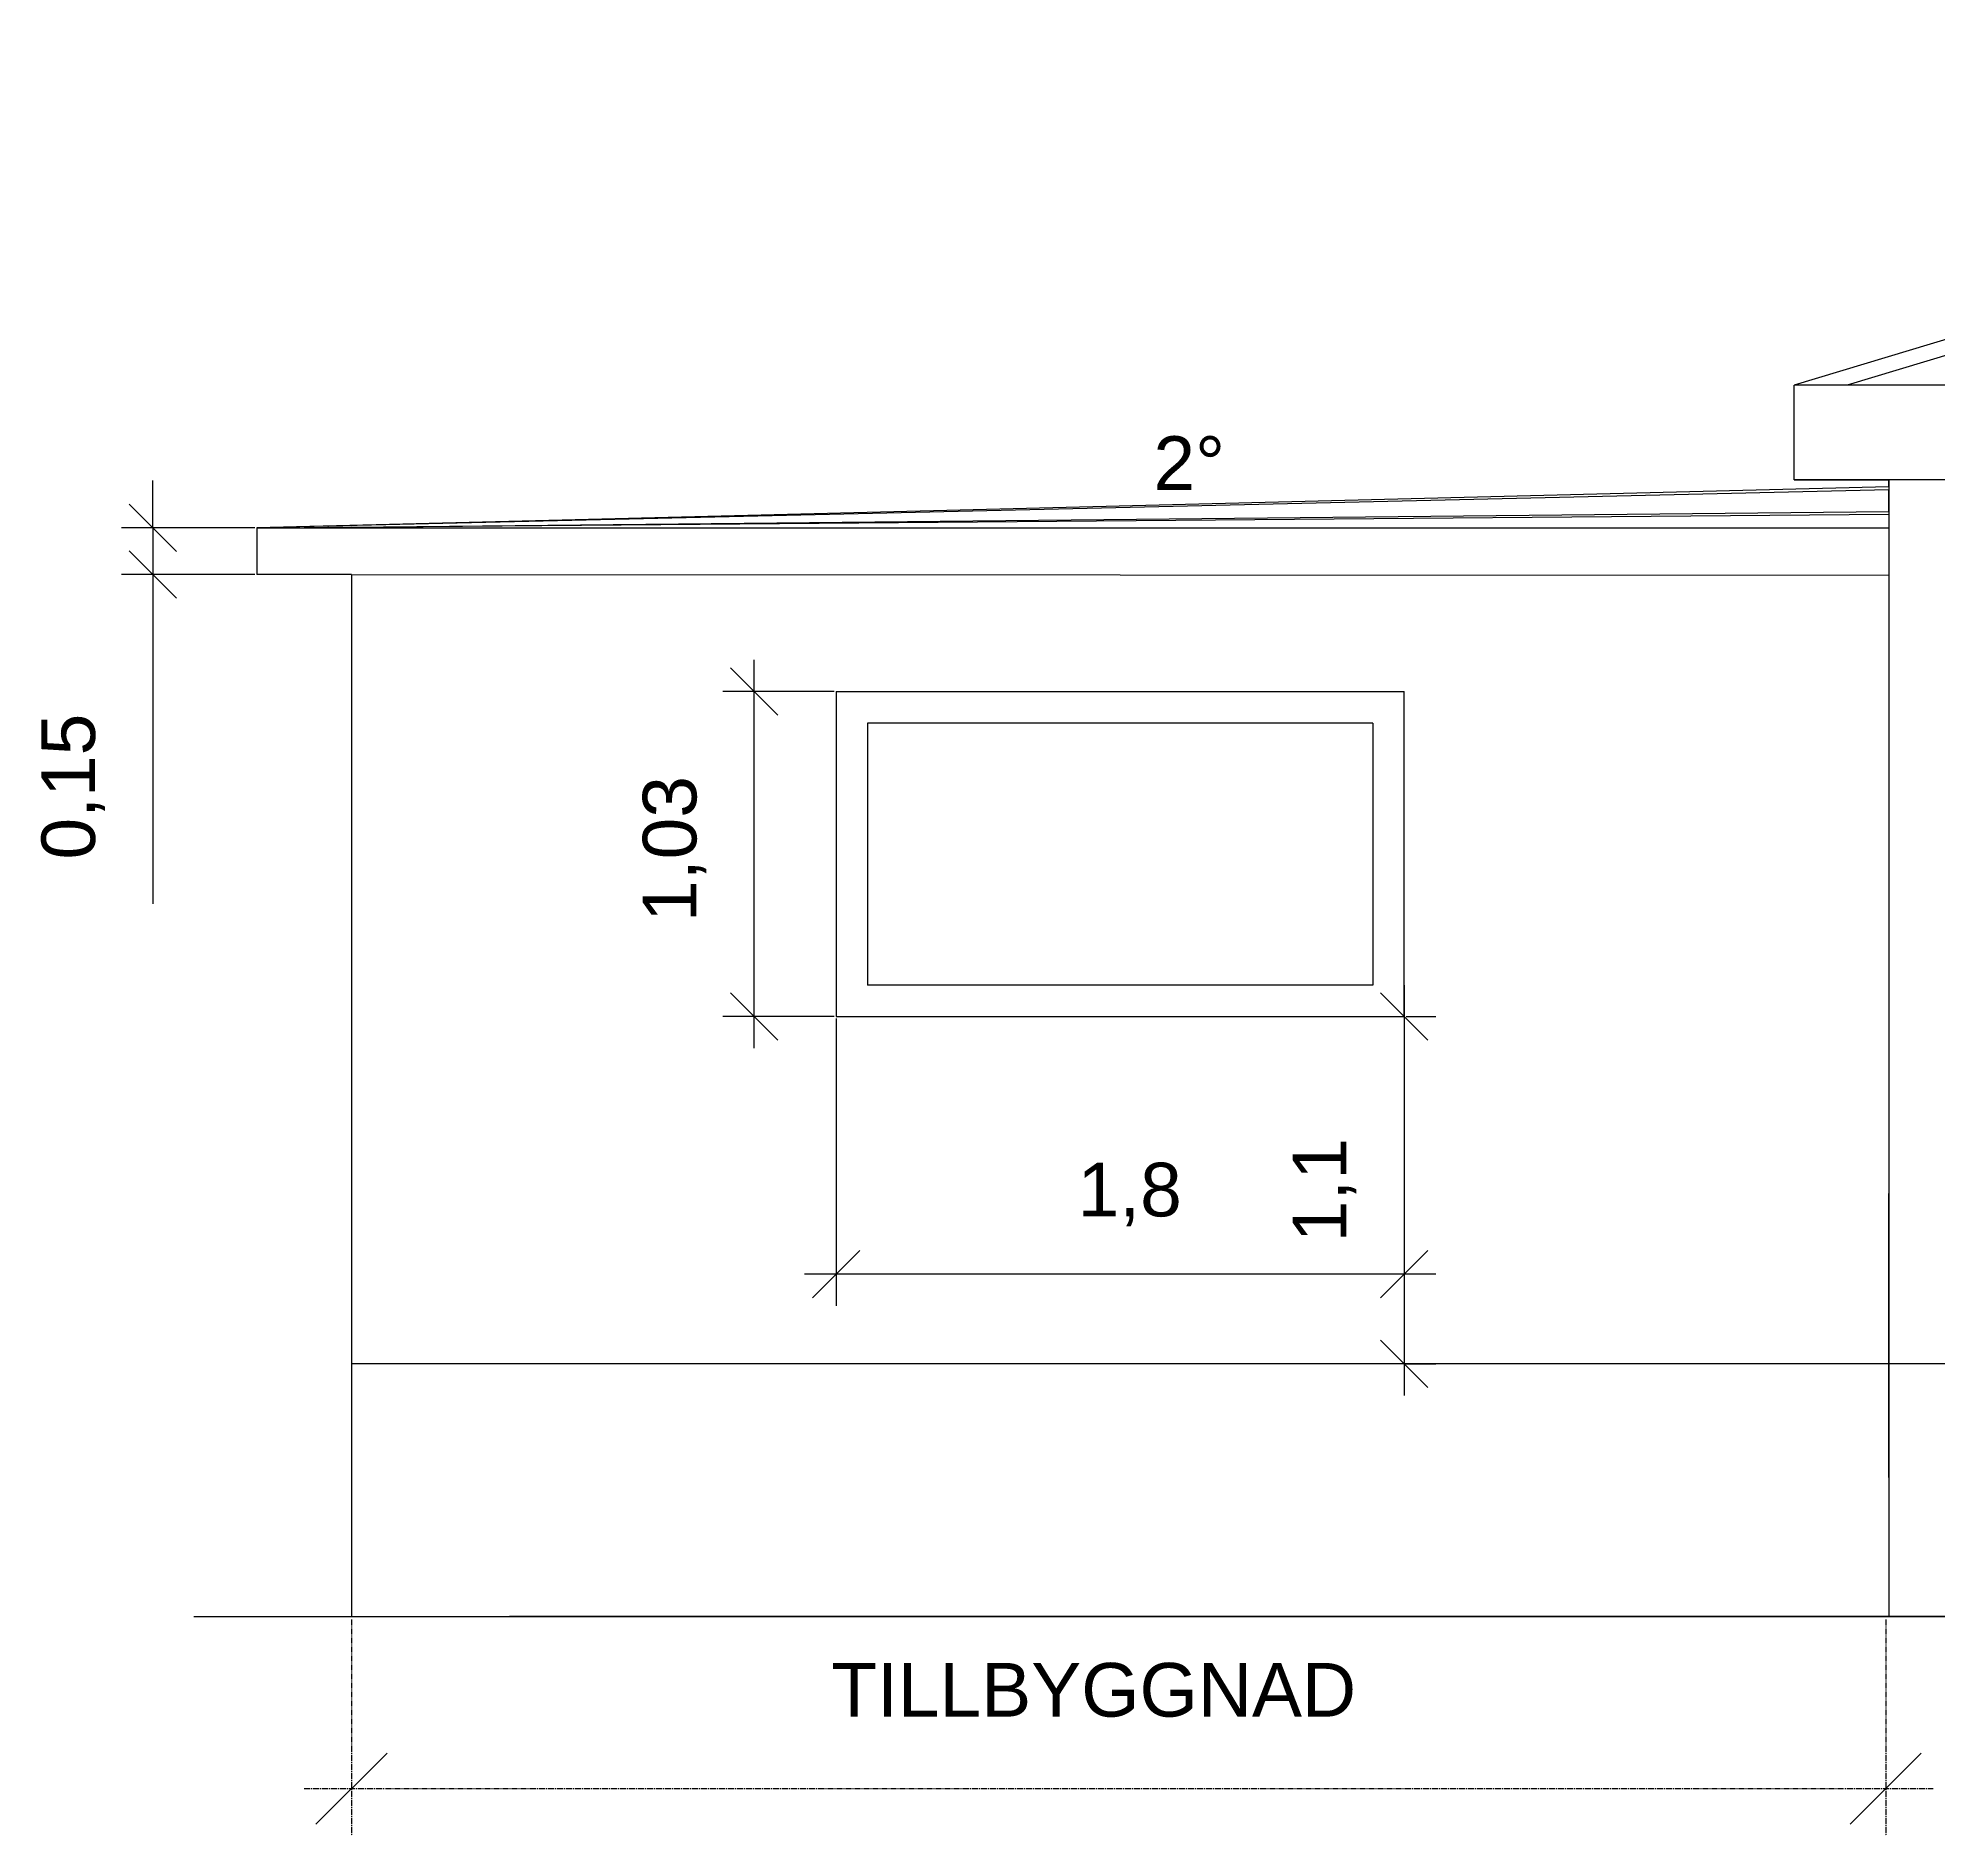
# Model space of a CAD drawing. Header units: millimetres. Extents: x -60009 to 113281, y -58228 to 411188.
# Drawn here: x -48680 to -42662, y 57620 to 63316 of the extents above; entities that cross this region are included whole.
import ezdxf

# ---------------------------------------------------------------- set-up
doc = ezdxf.new("R2010")
doc.units = ezdxf.units.MM
for name, pattern in [('ACAD_ISO02W100', [15, 12, -3]), ('ACAD_ISO04W100', [30, 24, -3, 0, -3]), ('CENTER2', [28.575, 19.05, -3.175, 3.175, -3.175])]:
    doc.linetypes.add(name, pattern=pattern)
doc.layers.get('0').update_dxf_attribs({"color": 1})
for name, color, linetype in [('Förtydligande', 8, 'CENTER2'), ('Grundritningar', 1, 'Continuous'), ('Mått', 4, 'Continuous')]:
    doc.layers.add(name, color=color, linetype=linetype)
doc.styles.get("Standard").update_dxf_attribs({"font": 'Arial.ttf', "height": 170})
doc.dimstyles.new('Egen dimension', dxfattribs={"dimscale": 10, "dimtxt": 2.5, "dimasz": 15, "dimexe": 10, "dimexo": 0.625, "dimgap": 15, "dimtad": 1, "dimlfac": 0.001, "dimtxsty": 'Standard', "dimblk": 'OBLIQUE', "dimblk1": 'OBLIQUE', "dimblk2": 'OBLIQUE', "dimcen": 20, "dimdle": 10, "dimadec": 0, "dimazin": 0, "dimtfac": 1, "dimtmove": 0, "dimatfit": 3, "dimldrblk": 'OPEN90', "dimfxl": 1, "dimarcsym": 0})

# ---------------------------------------------------------------- blocks, each defined once
blk = doc.blocks.new('_Oblique')
at = {"color": 0, "linetype": 'ByBlock', "lineweight": -2}
blk.add_line((-0.5, -0.5), (0.5, 0.5), dxfattribs=at)
blk = doc.blocks.new('*D121')
at = {"layer": 'Defpoints', "color": 0, "transparency": 16777216}
for p in [(-46152.2, 60215.9), (-44352.2, 60215.9), (-46152.2, 59399.7)]:
    blk.add_point(p, dxfattribs=at)
at = {"layer": 'Mått', "color": 0, "lineweight": -2, "transparency": 16777216}
for p, q in [((-46152.2, 60209.6), (-46152.2, 59299.7)), ((-44352.2, 60209.6), (-44352.2, 59299.7)), ((-44252.2, 59399.7), (-46252.2, 59399.7))]:
    blk.add_line(p, q, dxfattribs=at)
at = {"layer": 'Mått', "color": 0, "lineweight": -2, "transparency": 16777216, "xscale": 150, "yscale": 150, "zscale": 150, "rotation": 180}
blk.add_blockref('_Oblique', (-46152.2, 59399.7), dxfattribs=at)
at = {"layer": 'Mått', "color": 0, "lineweight": -2, "transparency": 16777216, "xscale": 150, "yscale": 150, "zscale": 150}
blk.add_blockref('_Oblique', (-44352.2, 59399.7), dxfattribs=at)
at = {"layer": 'Mått', "color": 0, "transparency": 16777216, "insert": (-45222, 59652.1), "char_height": 170, "attachment_point": 5}
blk.add_mtext('1,8', dxfattribs=at)
blk = doc.blocks.new('_Open90')
at = {"color": 0, "linetype": 'ByBlock', "lineweight": -2}
for p, q in [((-0.5, 0.5), (0, 0)), ((0, 0), (-1, 0)), ((0, 0), (-0.5, -0.5))]:
    blk.add_line(p, q, dxfattribs=at)
blk = doc.blocks.new('*D122')
at = {"layer": 'Defpoints', "color": 0, "transparency": 16777216}
for p in [(-47687.2, 58315.9), (-42827.2, 58315.9), (-42827.2, 57770.3)]:
    blk.add_point(p, dxfattribs=at)
at = {"layer": 'Förtydligande', "color": 0, "lineweight": -2, "transparency": 16777216}
for p, q in [((-47687.2, 58306.5), (-47687.2, 57620.3)), ((-42827.2, 58306.5), (-42827.2, 57620.3)), ((-47837.2, 57770.3), (-42677.2, 57770.3))]:
    blk.add_line(p, q, dxfattribs=at)
at = {"layer": 'Förtydligande', "color": 0, "lineweight": -2, "transparency": 16777216, "xscale": 225, "yscale": 225, "zscale": 225, "rotation": 180}
blk.add_blockref('_Oblique', (-47687.2, 57770.3), dxfattribs=at)
at = {"layer": 'Förtydligande', "color": 0, "lineweight": -2, "transparency": 16777216, "xscale": 225, "yscale": 225, "zscale": 225}
blk.add_blockref('_Oblique', (-42827.2, 57770.3), dxfattribs=at)
at = {"layer": 'Förtydligande', "color": 0, "transparency": 16777216, "insert": (-45336.2, 58082.2), "char_height": 170, "attachment_point": 5}
blk.add_mtext('TILLBYGGNAD', dxfattribs=at)
blk = doc.blocks.new('*D124')
at = {"layer": 'Defpoints', "color": 0, "transparency": 16777216}
for p in [(-46411.3, 61245.9), (-46152.2, 61245.9), (-46152.2, 60215.9)]:
    blk.add_point(p, dxfattribs=at)
at = {"layer": 'Mått', "color": 0, "lineweight": -2, "transparency": 16777216}
for p, q in [((-46411.3, 60115.9), (-46411.3, 61345.9)), ((-46158.4, 61245.9), (-46511.3, 61245.9)), ((-46158.4, 60215.9), (-46511.3, 60215.9))]:
    blk.add_line(p, q, dxfattribs=at)
at = {"layer": 'Mått', "color": 0, "lineweight": -2, "transparency": 16777216, "xscale": 150, "yscale": 150, "zscale": 150}
for p, rotation in [((-46411.3, 61245.9), 90), ((-46411.3, 60215.9), 270)]:
    blk.add_blockref('_Oblique', p, dxfattribs=dict(at, rotation=rotation))
at = {"layer": 'Mått', "color": 0, "transparency": 16777216, "insert": (-46663.7, 60746.8), "char_height": 170, "attachment_point": 5, "rotation": 90}
blk.add_mtext('1,03', dxfattribs=at)
blk = doc.blocks.new('*D129')
at = {"layer": 'Defpoints', "color": 0, "ltscale": 100, "transparency": 16777216}
for p in [(-47987.2, 61764.1), (-48316.3, 61615.9), (-47987.2, 61615.9)]:
    blk.add_point(p, dxfattribs=at)
at = {"layer": 'Mått', "color": 0, "lineweight": -2, "ltscale": 100, "transparency": 16777216}
for p, q in [((-48316.3, 61764.1), (-48316.3, 61914.1)), ((-47993.4, 61764.1), (-48416.3, 61764.1)), ((-48316.3, 61764.1), (-48316.3, 61615.9)), ((-47993.4, 61615.9), (-48416.3, 61615.9)), ((-48316.3, 61615.9), (-48316.3, 60572.9))]:
    blk.add_line(p, q, dxfattribs=at)
at = {"layer": 'Mått', "color": 0, "lineweight": -2, "ltscale": 100, "transparency": 16777216, "xscale": 150, "yscale": 150, "zscale": 150}
for p, rotation in [((-48316.3, 61764.1), 270), ((-48316.3, 61615.9), 90)]:
    blk.add_blockref('_Oblique', p, dxfattribs=dict(at, rotation=rotation))
at = {"layer": 'Mått', "color": 0, "ltscale": 100, "transparency": 16777216, "insert": (-48568.7, 60944.4), "char_height": 170, "attachment_point": 5, "rotation": 90}
blk.add_mtext('0,15', dxfattribs=at)
blk = doc.blocks.new('*D134')
at = {"layer": 'Defpoints', "color": 0, "transparency": 16777216}
for p in [(-44352.2, 60215.9), (-44352.2, 59115.9), (-44352.2, 59115.9)]:
    blk.add_point(p, dxfattribs=at)
at = {"layer": 'Mått', "color": 0, "lineweight": -2, "transparency": 16777216}
for p, q in [((-44352.2, 60315.9), (-44352.2, 59015.9)), ((-44345.9, 60215.9), (-44252.2, 60215.9)), ((-44345.9, 59115.9), (-44252.2, 59115.9))]:
    blk.add_line(p, q, dxfattribs=at)
at = {"layer": 'Mått', "color": 0, "lineweight": -2, "transparency": 16777216, "xscale": 150, "yscale": 150, "zscale": 150}
for p, rotation in [((-44352.2, 60215.9), 90), ((-44352.2, 59115.9), 270)]:
    blk.add_blockref('_Oblique', p, dxfattribs=dict(at, rotation=rotation))
at = {"layer": 'Mått', "color": 0, "transparency": 16777216, "insert": (-44604.6, 59665.9), "char_height": 170, "attachment_point": 5, "rotation": 90}
blk.add_mtext('1,1', dxfattribs=at)

msp = doc.modelspace()

# ---------------------------------------------------------------- linework, layer by layer
at = {"layer": 'Förtydligande', "linetype": 'ACAD_ISO04W100', "lineweight": -3, "ltscale": 0.1}
msp.add_line((-48187.179, 58315.864), (-35247.179, 58315.864), dxfattribs=at)
at = {"layer": 'Grundritningar'}
for p, q in [((-39471.676, 63315.768), (-43117.179, 62215.864)), ((-39471.272, 63263.268), (-42949.808, 62215.864)), ((-35947.179, 62215.864), (-43117.179, 62215.864)), ((-36247.179, 61915.864), (-43117.179, 61915.864)), ((-43117.179, 61915.864), (-42817.179, 61915.864)), ((-42817.179, 61915.864), (-42817.179, 58315.864)), ((-42817.179, 61894.148), (-42817.179, 61915.864)), ((-42817.179, 61915.864), (-42817.179, 61894.148)), ((-42817.179, 61815.867), (-42817.179, 61884.148)), ((-47687.179, 61615.864), (-47687.179, 58935.864)), ((-46152.179, 61245.864), (-46152.179, 60215.864)), ((-46152.179, 61245.864), (-44352.179, 61245.864)), ((-44352.179, 60215.864), (-44352.179, 61245.864)), ((-46052.179, 61145.864), (-46052.179, 60315.864)), ((-44452.179, 61145.864), (-46052.179, 61145.864)), ((-44452.179, 61145.864), (-44452.179, 60315.864)), ((-44452.179, 60315.864), (-46052.179, 60315.864)), ((-46152.179, 60215.864), (-44352.179, 60215.864)), ((-42817.179, 58755.864), (-42817.179, 59655.864)), ((-42817.179, 59115.864), (-47687.179, 59115.864)), ((-36247.179, 59115.864), (-42817.179, 59115.864)), ((-47687.179, 58935.864), (-47687.179, 58315.864)), ((-36247.179, 58315.864), (-47187.179, 58315.864)), ((-42817.179, 58315.864), (-42827.179, 58315.864))]:
    msp.add_line(p, q, dxfattribs=at)
at = {"layer": 'Grundritningar', "linetype": 'ACAD_ISO02W100', "ltscale": 100}
for p, q in [((-43117.179, 61915.864), (-43117.179, 62215.864)), ((-47987.179, 61764.148), (-47987.179, 61615.864)), ((-47687.179, 61765.864), (-47837.17, 61764.148)), ((-47687.179, 61615.864), (-47837.17, 61615.864))]:
    msp.add_line(p, q, dxfattribs=at)
at = {"layer": 'Grundritningar', "ltscale": 100}
for p, q in [((-42817.179, 61894.148), (-47987.179, 61764.148)), ((-42817.179, 61884.148), (-47987.179, 61764.148)), ((-42817.179, 61894.148), (-42817.179, 61884.148)), ((-47687.179, 61765.864), (-42817.179, 61815.867)), ((-42817.179, 61815.867), (-42817.179, 61805.867)), ((-47987.179, 61764.148), (-42817.179, 61764.148)), ((-42817.179, 61805.867), (-47837.17, 61764.148)), ((-42817.179, 61805.867), (-42817.179, 61764.148)), ((-47687.179, 61615.864), (-47987.179, 61615.864)), ((-47687.179, 61615.864), (-42817.179, 61614.101))]:
    msp.add_line(p, q, dxfattribs=at)

# ---------------------------------------------------------------- texts
at = {"layer": 'Mått', "ltscale": 100}
msp.add_text('2°', height=170, dxfattribs=at).set_placement((-45146.979, 61884.178))

# ---------------------------------------------------------------- dimensions: what is measured, and where the dimension line sits
at = {"layer": 'Förtydligande'}
dim = msp.add_linear_dim(base=(-42827.179, 57770.262), p1=(-47687.179, 58315.864), p2=(-42827.179, 58315.864), text='TILLBYGGNAD', dimstyle='Egen dimension', override={"dimscale": 15}, dxfattribs=at)
dim.commit()
dim.dimension.update_dxf_attribs({"geometry": '*D122', "text_midpoint": (-45336.227, 57770.262), "dimtype": 160})
at = {"layer": 'Mått', "ltscale": 100}
dim = msp.add_linear_dim(base=(-48316.344, 61615.864), p1=(-47987.179, 61764.148), p2=(-47987.179, 61615.864), angle=90, dimstyle='Egen dimension', dxfattribs=at)
dim.commit()
dim.dimension.update_dxf_attribs({"geometry": '*D129', "text_midpoint": (-48568.738, 60944.377)})
at = {"layer": 'Mått'}
for base, p1, p2, picture, middle in [((-46411.337, 61245.864), (-46152.179, 60215.864), (-46152.179, 61245.864), '*D124', (-46411.337, 60746.783)), ((-44352.179, 59115.864), (-44352.179, 60215.864), (-44352.179, 59115.864), '*D134', (-44352.179, 59665.864))]:
    dim = msp.add_linear_dim(base=base, p1=p1, p2=p2, angle=90, dimstyle='Egen dimension', dxfattribs=at)
    dim.commit()
    dim.dimension.update_dxf_attribs({"geometry": picture, "text_midpoint": middle, "dimtype": 160})
dim = msp.add_linear_dim(base=(-46152.179, 59399.726), p1=(-44352.179, 60215.864), p2=(-46152.179, 60215.864), dimstyle='Egen dimension', dxfattribs=at)
dim.commit()
dim.dimension.update_dxf_attribs({"geometry": '*D121', "text_midpoint": (-45222.021, 59399.726), "dimtype": 160})

doc.saveas('drawing.dxf')
